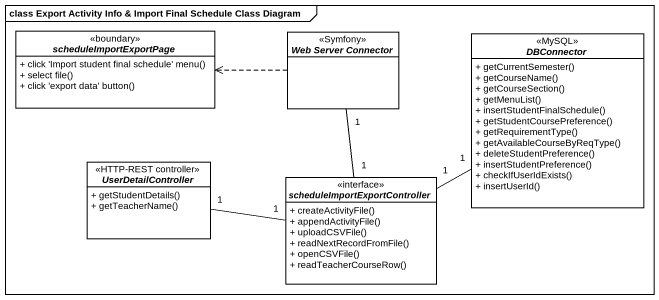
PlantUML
@startuml
mainframe class Export Activity Info & Import Final Schedule Class Diagram
hide circle
hide empty members
skinparam classAttributeIconSize 0
interface scheduleImportExportPage <<boundary>> {
  + click 'Import student final schedule' menu()
  + select file()
  + click 'export data' button()
}
interface "Web Server Connector" as Web_Server_Connector <<Symfony>>
interface DBConnector <<MySQL>> {
  + getCurrentSemester()
  + getCourseName()
  + getCourseSection()
  + getMenuList()
  + insertStudentFinalSchedule()
  + getStudentCoursePreference()
  + getRequirementType()
  + getAvailableCourseByReqType()
  + deleteStudentPreference()
  + insertStudentPreference()
  + checkIfUserIdExists()
  + insertUserId()
}
interface UserDetailController <<HTTP-REST controller>> {
  + getStudentDetails()
  + getTeacherName()
}
interface "scheduleImportExportController" as scheduleImportExportControll {
  + createActivityFile()
  + appendActivityFile()
  + uploadCSVFile()
  + readNextRecordFromFile()
  + openCSVFile()
  + readTeacherCourseRow()
}
Web_Server_Connector .left.> scheduleImportExportPage
Web_Server_Connector "1" -- "1" scheduleImportExportControll
UserDetailController "1" -right- "1" scheduleImportExportControll
scheduleImportExportControll "1" -right- "1" DBConnector
@enduml
